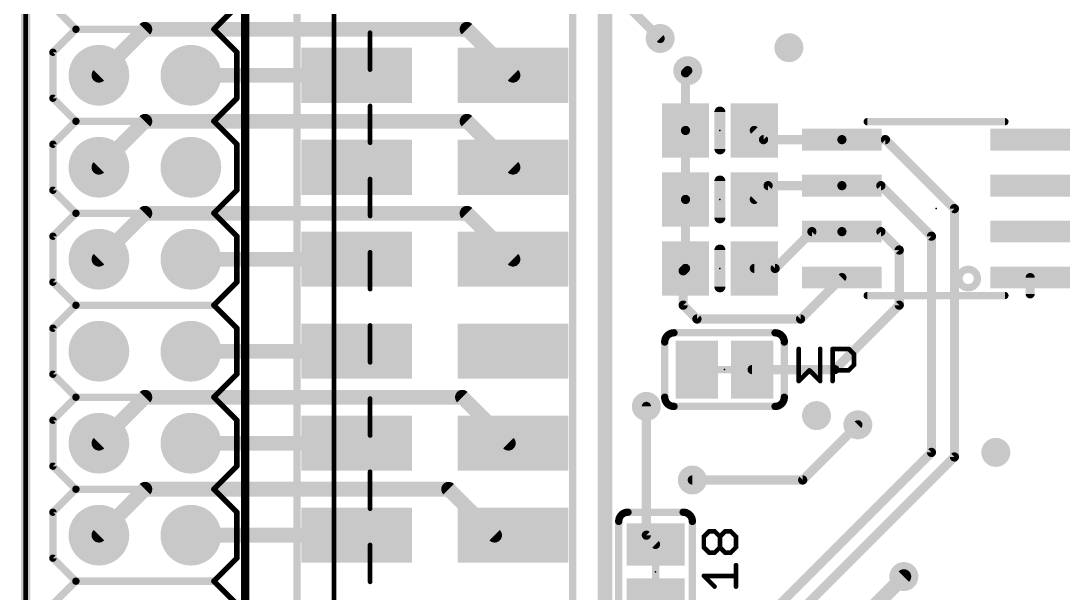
# Model space of a CAD drawing. Extents: x -0.1 to 56.3, y -0.6 to 85.1.
# Drawn here: x -0.13 to 28.85, y 54.92 to 70.71 of the extents above; entities that cross this region are included whole.
import ezdxf

# ---------------------------------------------------------------- set-up
doc = ezdxf.new("R2010")
doc.units = 0
for name, color, linetype in [('1', 12, 'CONTINUOUS'), ('17', 110, 'CONTINUOUS'), ('18', 110, 'CONTINUOUS'), ('21', 40, 'CONTINUOUS'), ('22', 6, 'CONTINUOUS'), ('23', 53, 'CONTINUOUS'), ('52', 253, 'CONTINUOUS')]:
    doc.layers.add(name, color=color, linetype=linetype)

# ---------------------------------------------------------------- blocks, each defined once
blk = doc.blocks.new('RECT')
blk.add_solid([(-0.5, -0.5), (0.5, -0.5), (-0.5, 0.5), (0.5, 0.5)])
blk = doc.blocks.new('ROUNDP')
at = {"const_width": 0.5}
blk.add_lwpolyline([(0, -0.25, 1), (0, 0.25, 1), (0, -0.25)], format="xyb", dxfattribs=at)
blk = doc.blocks.new('ROUNDV')
at = {"const_width": 0.5}
blk.add_lwpolyline([(0, -0.25, 1), (0, 0.25, 1), (0, -0.25)], format="xyb", dxfattribs=at)

msp = doc.modelspace()

# ---------------------------------------------------------------- linework, layer by layer
at = {"layer": '1'}
for points, const_width in [([(0, 0), (0, 84.963)], 0.254), ([(16.002, 73.533), (16.002, 48.072)], 0.4064), ([(17.526, 70.231), (16.637, 71.12)], 0.254), ([(2.025, 69.215), (3.295, 70.485)], 0.4064), ([(3.295, 70.485), (12.192, 70.485)], 0.4064), ([(12.192, 70.485), (13.462, 69.215)], 0.4064), ([(4.565, 69.215), (9.144, 69.215)], 0.4064), ([(18.227, 69.281), (18.288, 69.342)], 0.254), ([(18.227, 67.691), (18.227, 69.281)], 0.254), ([(2.025, 66.675), (3.295, 67.945)], 0.4064), ([(3.295, 67.945), (12.192, 67.945)], 0.4064), ([(12.192, 67.945), (13.462, 66.675)], 0.4064), ([(18.227, 67.691), (18.227, 65.786)], 0.254), ([(20.381, 67.437), (20.127, 67.691)], 0.254), ([(22.546, 67.437), (20.381, 67.437)], 0.254), ([(22.546, 67.437), (23.749, 67.437)], 0.254), ([(23.749, 67.437), (25.654, 65.532)], 0.254), ([(20.508, 66.167), (20.127, 65.786)], 0.254), ([(22.546, 66.167), (20.508, 66.167)], 0.254), ([(22.546, 66.167), (23.622, 66.167)], 0.254), ([(23.622, 66.167), (25.019, 64.77)], 0.254), ([(18.227, 63.881), (18.227, 65.786)], 0.254), ([(2.025, 64.135), (3.295, 65.405)], 0.4064), ([(3.295, 65.405), (12.192, 65.405)], 0.4064), ([(12.192, 65.405), (13.462, 64.135)], 0.4064), ([(25.654, 65.532), (25.654, 58.674)], 0.254), ([(20.701, 63.881), (21.717, 64.897)], 0.254), ([(21.717, 64.897), (22.546, 64.897)], 0.254), ([(22.546, 64.897), (23.622, 64.897)], 0.254), ([(23.622, 64.897), (24.13, 64.389)], 0.254), ([(25.019, 64.77), (25.019, 58.801)], 0.254), ([(4.565, 64.135), (9.144, 64.135)], 0.4064), ([(24.13, 64.389), (24.13, 62.865)], 0.254), ([(18.161, 63.815), (18.227, 63.881)], 0.254), ([(18.161, 62.865), (18.161, 63.815)], 0.254), ([(20.127, 63.881), (20.701, 63.881)], 0.254), ([(22.546, 63.627), (21.403, 62.484)], 0.254), ([(27.746, 63.179), (27.746, 63.627)], 0.254), ([(18.542, 62.484), (18.161, 62.865)], 0.254), ([(24.13, 62.865), (22.352, 61.087)], 0.254), ([(21.403, 62.484), (18.542, 62.484)], 0.254), ([(4.565, 61.595), (9.144, 61.595)], 0.4064), ([(22.352, 61.087), (20.066, 61.087)], 0.254), ([(2.025, 59.055), (3.295, 60.325)], 0.4064), ([(3.295, 60.325), (12.065, 60.325)], 0.4064), ([(12.065, 60.325), (13.335, 59.055)], 0.4064), ([(17.145, 60.071), (17.145, 56.515)], 0.254), ([(22.987, 59.563), (21.463, 58.039)], 0.254), ([(4.565, 59.055), (9.144, 59.055)], 0.4064), ([(13.335, 59.055), (13.462, 59.055)], 0.4064), ([(25.019, 58.801), (18.923, 52.705)], 0.254), ([(25.654, 58.674), (20.447, 53.467)], 0.254), ([(2.025, 56.515), (3.295, 57.785)], 0.4064), ([(3.295, 57.785), (11.684, 57.785)], 0.4064), ([(11.684, 57.785), (12.954, 56.515)], 0.4064), ([(21.463, 58.039), (18.415, 58.039)], 0.254), ([(4.565, 56.515), (9.144, 56.515)], 0.4064), ([(12.954, 56.515), (13.462, 56.515)], 0.4064), ([(17.145, 56.515), (17.399, 56.261)], 0.254), ([(24.257, 55.372), (23.368, 54.483)], 0.4064)]:
    msp.add_lwpolyline(points, dxfattribs=dict(at, const_width=const_width))
for points, const_width in [([(3.295, 70.5866, 1), (3.295, 70.3834)], 0.2032), ([(3.3668, 70.4132, 1), (3.2232, 70.5568)], 0.2032), ([(12.2638, 70.5568, 1), (12.1202, 70.4132)], 0.2032), ([(12.192, 70.3834, 1), (12.192, 70.5866)], 0.2032), ([(17.4811, 70.1861, 1), (17.5709, 70.2759)], 0.127), ([(1.9532, 69.2868, 1), (2.0968, 69.1432)], 0.2032), ([(4.565, 69.3166, 1), (4.565, 69.1134)], 0.2032), ([(9.144, 69.1134, 1), (9.144, 69.3166)], 0.2032), ([(13.3902, 69.1432, 1), (13.5338, 69.2868)], 0.2032), ([(18.2905, 69.281, 1), (18.1635, 69.281)], 0.127), ([(18.1821, 69.3259, 1), (18.2719, 69.2361)], 0.127), ([(18.3329, 69.2971, 1), (18.2431, 69.3869)], 0.127), ([(3.295, 68.0466, 1), (3.295, 67.8434)], 0.2032), ([(3.3668, 67.8732, 1), (3.2232, 68.0168)], 0.2032), ([(12.2638, 68.0168, 1), (12.1202, 67.8732)], 0.2032), ([(12.192, 67.8434, 1), (12.192, 68.0466)], 0.2032), ([(18.2905, 67.691, 1), (18.1635, 67.691)], 0.127), ([(20.1719, 67.7359, 1), (20.0821, 67.6461)], 0.127), ([(18.1635, 67.691, 1), (18.2905, 67.691)], 0.127), ([(20.381, 67.5005, 1), (20.381, 67.3735)], 0.127), ([(20.3361, 67.3921, 1), (20.4259, 67.4819)], 0.127), ([(22.546, 67.5005, 1), (22.546, 67.3735)], 0.127), ([(22.546, 67.3735, 1), (22.546, 67.5005)], 0.127), ([(23.7939, 67.4819, 1), (23.7041, 67.3921)], 0.127), ([(23.749, 67.3735, 1), (23.749, 67.5005)], 0.127), ([(1.9532, 66.7468, 1), (2.0968, 66.6032)], 0.2032), ([(13.3902, 66.6032, 1), (13.5338, 66.7468)], 0.2032), ([(20.508, 66.2305, 1), (20.508, 66.1035)], 0.127), ([(20.5529, 66.1221, 1), (20.4631, 66.2119)], 0.127), ([(22.546, 66.2305, 1), (22.546, 66.1035)], 0.127), ([(22.546, 66.1035, 1), (22.546, 66.2305)], 0.127), ([(23.6669, 66.2119, 1), (23.5771, 66.1221)], 0.127), ([(23.622, 66.1035, 1), (23.622, 66.2305)], 0.127), ([(18.2905, 65.786, 1), (18.1635, 65.786)], 0.127), ([(18.1635, 65.786, 1), (18.2905, 65.786)], 0.127), ([(20.0821, 65.8309, 1), (20.1719, 65.7411)], 0.127), ([(3.295, 65.5066, 1), (3.295, 65.3034)], 0.2032), ([(3.3668, 65.3332, 1), (3.2232, 65.4768)], 0.2032), ([(12.2638, 65.4768, 1), (12.1202, 65.3332)], 0.2032), ([(12.192, 65.3034, 1), (12.192, 65.5066)], 0.2032), ([(25.7175, 65.532, 1), (25.5905, 65.532)], 0.127), ([(25.6091, 65.4871, 1), (25.6989, 65.5769)], 0.127), ([(21.717, 64.9605, 1), (21.717, 64.8335)], 0.127), ([(21.7619, 64.8521, 1), (21.6721, 64.9419)], 0.127), ([(22.546, 64.9605, 1), (22.546, 64.8335)], 0.127), ([(22.546, 64.8335, 1), (22.546, 64.9605)], 0.127), ([(23.6669, 64.9419, 1), (23.5771, 64.8521)], 0.127), ([(23.622, 64.8335, 1), (23.622, 64.9605)], 0.127), ([(25.0825, 64.77, 1), (24.9555, 64.77)], 0.127), ([(24.9741, 64.7251, 1), (25.0639, 64.8149)], 0.127), ([(4.565, 64.2366, 1), (4.565, 64.0334)], 0.2032), ([(9.144, 64.0334, 1), (9.144, 64.2366)], 0.2032), ([(24.1935, 64.389, 1), (24.0665, 64.389)], 0.127), ([(24.0851, 64.3441, 1), (24.1749, 64.4339)], 0.127), ([(1.9532, 64.2068, 1), (2.0968, 64.0632)], 0.2032), ([(13.3902, 64.0632, 1), (13.5338, 64.2068)], 0.2032), ([(18.2245, 63.815, 1), (18.0975, 63.815)], 0.127), ([(18.1161, 63.8599, 1), (18.2059, 63.7701)], 0.127), ([(18.1635, 63.881, 1), (18.2905, 63.881)], 0.127), ([(18.2719, 63.8361, 1), (18.1821, 63.9259)], 0.127), ([(20.127, 63.9445, 1), (20.127, 63.8175)], 0.127), ([(20.6561, 63.9259, 1), (20.7459, 63.8361)], 0.127), ([(20.701, 63.8175, 1), (20.701, 63.9445)], 0.127), ([(22.5909, 63.5821, 1), (22.5011, 63.6719)], 0.127), ([(27.8095, 63.627, 1), (27.6825, 63.627)], 0.127), ([(27.6825, 63.179, 1), (27.8095, 63.179)], 0.127), ([(18.2059, 62.9099, 1), (18.1161, 62.8201)], 0.127), ([(18.0975, 62.865, 1), (18.2245, 62.865)], 0.127), ([(24.0665, 62.865, 1), (24.1935, 62.865)], 0.127), ([(24.1749, 62.8201, 1), (24.0851, 62.9099)], 0.127), ([(18.542, 62.5475, 1), (18.542, 62.4205)], 0.127), ([(18.4971, 62.4391, 1), (18.5869, 62.5289)], 0.127), ([(21.3581, 62.5289, 1), (21.4479, 62.4391)], 0.127), ([(21.403, 62.4205, 1), (21.403, 62.5475)], 0.127), ([(4.565, 61.6966, 1), (4.565, 61.4934)], 0.2032), ([(9.144, 61.4934, 1), (9.144, 61.6966)], 0.2032), ([(20.066, 61.1505, 1), (20.066, 61.0235)], 0.127), ([(22.3071, 61.1319, 1), (22.3969, 61.0421)], 0.127), ([(22.352, 61.0235, 1), (22.352, 61.1505)], 0.127), ([(3.295, 60.4266, 1), (3.295, 60.2234)], 0.2032), ([(3.3668, 60.2532, 1), (3.2232, 60.3968)], 0.2032), ([(12.1368, 60.3968, 1), (11.9932, 60.2532)], 0.2032), ([(12.065, 60.2234, 1), (12.065, 60.4266)], 0.2032), ([(17.2085, 60.071, 1), (17.0815, 60.071)], 0.127), ([(23.0319, 59.5181, 1), (22.9421, 59.6079)], 0.127), ([(1.9532, 59.1268, 1), (2.0968, 58.9832)], 0.2032), ([(4.565, 59.1566, 1), (4.565, 58.9534)], 0.2032), ([(9.144, 58.9534, 1), (9.144, 59.1566)], 0.2032), ([(13.335, 59.1566, 1), (13.335, 58.9534)], 0.2032), ([(13.2632, 58.9832, 1), (13.4068, 59.1268)], 0.2032), ([(13.462, 58.9534, 1), (13.462, 59.1566)], 0.2032), ([(24.9555, 58.801, 1), (25.0825, 58.801)], 0.127), ([(25.0639, 58.7561, 1), (24.9741, 58.8459)], 0.127), ([(25.5905, 58.674, 1), (25.7175, 58.674)], 0.127), ([(25.6989, 58.6291, 1), (25.6091, 58.7189)], 0.127), ([(3.295, 57.8866, 1), (3.295, 57.6834)], 0.2032), ([(3.3668, 57.7132, 1), (3.2232, 57.8568)], 0.2032), ([(11.7558, 57.8568, 1), (11.6122, 57.7132)], 0.2032), ([(11.684, 57.6834, 1), (11.684, 57.8866)], 0.2032), ([(18.415, 58.1025, 1), (18.415, 57.9755)], 0.127), ([(21.4181, 58.0839, 1), (21.5079, 57.9941)], 0.127), ([(21.463, 57.9755, 1), (21.463, 58.1025)], 0.127), ([(1.9532, 56.5868, 1), (2.0968, 56.4432)], 0.2032), ([(4.565, 56.6166, 1), (4.565, 56.4134)], 0.2032), ([(9.144, 56.4134, 1), (9.144, 56.6166)], 0.2032), ([(12.954, 56.6166, 1), (12.954, 56.4134)], 0.2032), ([(12.8822, 56.4432, 1), (13.0258, 56.5868)], 0.2032), ([(13.462, 56.4134, 1), (13.462, 56.6166)], 0.2032), ([(17.1899, 56.5599, 1), (17.1001, 56.4701)], 0.127), ([(17.0815, 56.515, 1), (17.2085, 56.515)], 0.127), ([(17.3541, 56.2161, 1), (17.4439, 56.3059)], 0.127), ([(24.3288, 55.3002, 1), (24.1852, 55.4438)], 0.2032)]:
    msp.add_lwpolyline(points, format="xyb", dxfattribs=dict(at, const_width=const_width))
at = {"layer": '21'}
for points, const_width in [([(15.113, 78.105), (15.113, 27.305)], 0.2032), ([(7.493, 27.305), (7.493, 75.565)], 0.2032), ([(19.177, 67.183), (19.177, 68.199)], 0.3048), ([(23.246, 67.932), (27.046, 67.932)], 0.2032), ([(19.177, 65.278), (19.177, 66.294)], 0.3048), ([(19.177, 63.373), (19.177, 64.389)], 0.3048), ([(27.046, 63.132), (23.246, 63.132)], 0.2032), ([(17.907, 62.103), (20.701, 62.103)], 0.2032), ([(17.653, 60.325), (17.653, 61.849)], 0.2032), ([(20.955, 60.325), (20.955, 61.849)], 0.2032), ([(21.353, 61.6593), (21.353, 60.7695)], 0.127), ([(21.9462, 60.7695), (21.9462, 61.6593)], 0.127), ([(22.2885, 60.7695), (22.2885, 61.6593)], 0.127), ([(22.2885, 61.6593), (22.7334, 61.6593)], 0.127), ([(22.7334, 61.6593), (22.8817, 61.511)], 0.127), ([(22.8817, 61.511), (22.8817, 61.2144)], 0.127), ([(22.8817, 61.2144), (22.7334, 61.0661)], 0.127), ([(21.353, 60.7695), (21.6496, 61.0661)], 0.127), ([(21.6496, 61.0661), (21.9462, 60.7695)], 0.127), ([(22.7334, 61.0661), (22.2885, 61.0661)], 0.127), ([(20.701, 60.071), (17.907, 60.071)], 0.2032), ([(16.637, 57.15), (18.161, 57.15)], 0.2032), ([(16.383, 54.102), (16.383, 56.896)], 0.2032), ([(18.415, 56.896), (18.415, 54.102)], 0.2032), ([(18.7317, 56.4751), (18.88, 56.6234)], 0.127), ([(18.7317, 56.1786), (18.7317, 56.4751)], 0.127), ([(18.88, 56.6234), (19.0283, 56.6234)], 0.127), ([(19.0283, 56.6234), (19.1766, 56.4751)], 0.127), ([(19.1766, 56.4751), (19.3249, 56.6234)], 0.127), ([(19.1766, 56.1786), (19.1766, 56.4751)], 0.127), ([(19.3249, 56.6234), (19.4732, 56.6234)], 0.127), ([(19.4732, 56.6234), (19.6215, 56.4751)], 0.127), ([(19.6215, 56.4751), (19.6215, 56.1786)], 0.127), ([(18.88, 56.0303), (18.7317, 56.1786)], 0.127), ([(19.1766, 56.1786), (19.0283, 56.0303)], 0.127), ([(19.3249, 56.0303), (19.1766, 56.1786)], 0.127), ([(19.6215, 56.1786), (19.4732, 56.0303)], 0.127), ([(19.0283, 56.0303), (18.88, 56.0303)], 0.127), ([(19.4732, 56.0303), (19.3249, 56.0303)], 0.127), ([(19.6215, 55.0947), (19.6215, 55.6879)], 0.127), ([(19.0283, 55.0947), (18.7317, 55.3913)], 0.127), ([(18.7317, 55.3913), (19.6215, 55.3913)], 0.127)]:
    msp.add_lwpolyline(points, dxfattribs=dict(at, const_width=const_width))
for points, const_width in [([(19.2532, 68.199, 1), (19.1008, 68.199)], 0.1524), ([(23.246, 67.9828, 1), (23.246, 67.8812)], 0.1016), ([(27.046, 67.8812, 1), (27.046, 67.9828)], 0.1016), ([(19.1008, 67.183, 1), (19.2532, 67.183)], 0.1524), ([(19.2532, 66.294, 1), (19.1008, 66.294)], 0.1524), ([(19.1008, 65.278, 1), (19.2532, 65.278)], 0.1524), ([(19.2532, 64.389, 1), (19.1008, 64.389)], 0.1524), ([(26.035, 63.3476, 1), (26.035, 63.8556, 1), (26.035, 63.3476)], 0.2032), ([(19.1008, 63.373, 1), (19.2532, 63.373)], 0.1524), ([(23.246, 63.1828, 1), (23.246, 63.0812)], 0.1016), ([(27.046, 63.0812, 1), (27.046, 63.1828)], 0.1016), ([(17.907, 62.103, 0.4142), (17.653, 61.849)], 0.2032), ([(17.907, 62.1538, 1), (17.907, 62.0522)], 0.1016), ([(17.907, 62.0522, 1), (17.907, 62.1538)], 0.1016), ([(20.955, 61.849, 0.4142), (20.701, 62.103)], 0.2032), ([(20.701, 62.1538, 1), (20.701, 62.0522)], 0.1016), ([(20.701, 62.0522, 1), (20.701, 62.1538)], 0.1016), ([(17.7038, 61.849, 1), (17.6022, 61.849)], 0.1016), ([(17.6022, 61.849, 1), (17.7038, 61.849)], 0.1016), ([(21.0058, 61.849, 1), (20.9042, 61.849)], 0.1016), ([(20.9042, 61.849, 1), (21.0058, 61.849)], 0.1016), ([(21.3847, 61.6593, 1), (21.3212, 61.6593)], 0.0635), ([(21.9779, 61.6593, 1), (21.9144, 61.6593)], 0.0635), ([(22.3203, 61.6593, 1), (22.2568, 61.6593)], 0.0635), ([(22.2885, 61.691, 1), (22.2885, 61.6275)], 0.0635), ([(22.7558, 61.6817, 1), (22.7109, 61.6368)], 0.0635), ([(22.7334, 61.6275, 1), (22.7334, 61.691)], 0.0635), ([(22.9134, 61.511, 1), (22.8499, 61.511)], 0.0635), ([(22.8592, 61.4885, 1), (22.9041, 61.5334)], 0.0635), ([(22.8499, 61.2144, 1), (22.9134, 61.2144)], 0.0635), ([(22.9041, 61.1919, 1), (22.8592, 61.2368)], 0.0635), ([(21.672, 61.0885, 1), (21.6271, 61.0436)], 0.0635), ([(21.672, 61.0436, 1), (21.6271, 61.0885)], 0.0635), ([(22.2885, 61.0978, 1), (22.2885, 61.0343)], 0.0635), ([(22.7109, 61.0885, 1), (22.7558, 61.0436)], 0.0635), ([(22.7334, 61.0343, 1), (22.7334, 61.0978)], 0.0635), ([(21.3305, 60.792, 1), (21.3754, 60.747)], 0.0635), ([(21.3212, 60.7695, 1), (21.3847, 60.7695)], 0.0635), ([(21.9144, 60.7695, 1), (21.9779, 60.7695)], 0.0635), ([(21.9237, 60.747, 1), (21.9686, 60.792)], 0.0635), ([(22.2568, 60.7695, 1), (22.3203, 60.7695)], 0.0635), ([(17.653, 60.325, 0.4142), (17.907, 60.071)], 0.2032), ([(17.7038, 60.325, 1), (17.6022, 60.325)], 0.1016), ([(17.6022, 60.325, 1), (17.7038, 60.325)], 0.1016), ([(20.701, 60.071, 0.4142), (20.955, 60.325)], 0.2032), ([(21.0058, 60.325, 1), (20.9042, 60.325)], 0.1016), ([(20.9042, 60.325, 1), (21.0058, 60.325)], 0.1016), ([(17.907, 60.1218, 1), (17.907, 60.0202)], 0.1016), ([(17.907, 60.0202, 1), (17.907, 60.1218)], 0.1016), ([(20.701, 60.1218, 1), (20.701, 60.0202)], 0.1016), ([(20.701, 60.0202, 1), (20.701, 60.1218)], 0.1016), ([(16.637, 57.15, 0.4142), (16.383, 56.896)], 0.2032), ([(16.637, 57.2008, 1), (16.637, 57.0992)], 0.1016), ([(16.637, 57.0992, 1), (16.637, 57.2008)], 0.1016), ([(18.415, 56.896, 0.4142), (18.161, 57.15)], 0.2032), ([(18.161, 57.2008, 1), (18.161, 57.0992)], 0.1016), ([(18.161, 57.0992, 1), (18.161, 57.2008)], 0.1016), ([(16.4338, 56.896, 1), (16.3322, 56.896)], 0.1016), ([(16.3322, 56.896, 1), (16.4338, 56.896)], 0.1016), ([(18.4658, 56.896, 1), (18.3642, 56.896)], 0.1016), ([(18.3642, 56.896, 1), (18.4658, 56.896)], 0.1016), ([(18.7635, 56.4751, 1), (18.7, 56.4751)], 0.0635), ([(18.7093, 56.4976, 1), (18.7542, 56.4527)], 0.0635), ([(18.88, 56.6552, 1), (18.88, 56.5917)], 0.0635), ([(18.9025, 56.601, 1), (18.8576, 56.6459)], 0.0635), ([(19.0508, 56.6459, 1), (19.0059, 56.601)], 0.0635), ([(19.0283, 56.5917, 1), (19.0283, 56.6552)], 0.0635), ([(19.2084, 56.4751, 1), (19.1449, 56.4751)], 0.0635), ([(19.1542, 56.4976, 1), (19.1991, 56.4527)], 0.0635), ([(19.1542, 56.4527, 1), (19.1991, 56.4976)], 0.0635), ([(19.3249, 56.6552, 1), (19.3249, 56.5917)], 0.0635), ([(19.3474, 56.601, 1), (19.3025, 56.6459)], 0.0635), ([(19.4957, 56.6459, 1), (19.4508, 56.601)], 0.0635), ([(19.4732, 56.5917, 1), (19.4732, 56.6552)], 0.0635), ([(19.6532, 56.4751, 1), (19.5898, 56.4751)], 0.0635), ([(19.599, 56.4527, 1), (19.644, 56.4976)], 0.0635), ([(18.7, 56.1786, 1), (18.7635, 56.1786)], 0.0635), ([(18.7542, 56.201, 1), (18.7093, 56.1561)], 0.0635), ([(19.1991, 56.201, 1), (19.1542, 56.1561)], 0.0635), ([(19.1449, 56.1786, 1), (19.2084, 56.1786)], 0.0635), ([(19.1991, 56.1561, 1), (19.1542, 56.201)], 0.0635), ([(19.5898, 56.1786, 1), (19.6532, 56.1786)], 0.0635), ([(19.644, 56.1561, 1), (19.599, 56.201)], 0.0635), ([(18.88, 56.062, 1), (18.88, 55.9985)], 0.0635), ([(18.8576, 56.0078, 1), (18.9025, 56.0527)], 0.0635), ([(19.0059, 56.0527, 1), (19.0508, 56.0078)], 0.0635), ([(19.0283, 55.9985, 1), (19.0283, 56.062)], 0.0635), ([(19.3249, 56.062, 1), (19.3249, 55.9985)], 0.0635), ([(19.3025, 56.0078, 1), (19.3474, 56.0527)], 0.0635), ([(19.4508, 56.0527, 1), (19.4957, 56.0078)], 0.0635), ([(19.4732, 55.9985, 1), (19.4732, 56.062)], 0.0635), ([(19.6532, 55.6879, 1), (19.5898, 55.6879)], 0.0635), ([(18.7317, 55.4231, 1), (18.7317, 55.3596)], 0.0635), ([(18.7542, 55.4138, 1), (18.7093, 55.3689)], 0.0635), ([(19.6215, 55.3596, 1), (19.6215, 55.4231)], 0.0635), ([(19.0059, 55.0723, 1), (19.0508, 55.1172)], 0.0635), ([(19.5898, 55.0947, 1), (19.6532, 55.0947)], 0.0635)]:
    msp.add_lwpolyline(points, format="xyb", dxfattribs=dict(at, const_width=const_width))
at = {"layer": '22'}
for points, const_width in [([(6.015, 77.212), (6.015, 7.812)], 0.127), ([(0.755, 71.12), (1.39, 70.485)], 0.2032), ([(5.835, 71.12), (5.2, 70.485)], 0.1524), ([(1.39, 70.485), (0.755, 69.85)], 0.2032), ([(1.39, 70.485), (5.2, 70.485)], 0.2032), ([(5.2, 70.485), (5.835, 69.85)], 0.1524), ([(0.755, 69.85), (0.755, 68.58)], 0.2032), ([(5.835, 69.85), (5.835, 68.58)], 0.1524), ([(0.755, 68.58), (1.39, 67.945)], 0.2032), ([(5.835, 68.58), (5.2, 67.945)], 0.1524), ([(1.39, 67.945), (0.755, 67.31)], 0.2032), ([(1.39, 67.945), (5.2, 67.945)], 0.2032), ([(5.2, 67.945), (5.835, 67.31)], 0.1524), ([(0.755, 67.31), (0.755, 66.04)], 0.2032), ([(5.835, 67.31), (5.835, 66.04)], 0.1524), ([(0.755, 66.04), (1.39, 65.405)], 0.2032), ([(5.835, 66.04), (5.2, 65.405)], 0.1524), ([(1.39, 65.405), (0.755, 64.77)], 0.2032), ([(1.39, 65.405), (5.2, 65.405)], 0.2032), ([(5.2, 65.405), (5.835, 64.77)], 0.1524), ([(0.755, 64.77), (0.755, 63.5)], 0.2032), ([(5.835, 64.77), (5.835, 63.5)], 0.1524), ([(0.755, 63.5), (1.39, 62.865)], 0.2032), ([(5.835, 63.5), (5.2, 62.865)], 0.1524), ([(1.39, 62.865), (0.755, 62.23)], 0.2032), ([(1.39, 62.865), (5.2, 62.865)], 0.2032), ([(5.2, 62.865), (5.835, 62.23)], 0.1524), ([(0.755, 62.23), (0.755, 60.96)], 0.2032), ([(5.835, 60.96), (5.835, 62.23)], 0.1524), ([(0.755, 60.96), (1.39, 60.325)], 0.2032), ([(5.2, 60.325), (5.835, 60.96)], 0.1524), ([(1.39, 60.325), (0.755, 59.69)], 0.2032), ([(1.39, 60.325), (5.2, 60.325)], 0.2032), ([(5.2, 60.325), (5.835, 59.69)], 0.1524), ([(0.755, 59.69), (0.755, 58.42)], 0.2032), ([(5.835, 58.42), (5.835, 59.69)], 0.1524), ([(0.755, 58.42), (1.39, 57.785)], 0.2032), ([(5.2, 57.785), (5.835, 58.42)], 0.1524), ([(1.39, 57.785), (0.755, 57.15)], 0.2032), ([(1.39, 57.785), (5.2, 57.785)], 0.2032), ([(5.2, 57.785), (5.835, 57.15)], 0.1524), ([(0.755, 57.15), (0.755, 55.88)], 0.2032), ([(5.835, 55.88), (5.835, 57.15)], 0.1524), ([(0.755, 55.88), (1.39, 55.245)], 0.2032), ([(5.2, 55.245), (5.835, 55.88)], 0.1524), ([(1.39, 55.245), (0.755, 54.61)], 0.2032), ([(1.39, 55.245), (5.2, 55.245)], 0.2032), ([(5.2, 55.245), (5.835, 54.61)], 0.1524)]:
    msp.add_lwpolyline(points, dxfattribs=dict(at, const_width=const_width))
for points, const_width in [([(1.39, 70.5358, 1), (1.39, 70.4342)], 0.1016), ([(1.4259, 70.4491, 1), (1.3541, 70.5209)], 0.1016), ([(1.3541, 70.4491, 1), (1.4259, 70.5209)], 0.1016), ([(5.2269, 70.5119, 1), (5.1731, 70.4581)], 0.0762), ([(5.1731, 70.5119, 1), (5.2269, 70.4581)], 0.0762), ([(5.2, 70.4342, 1), (5.2, 70.5358)], 0.1016), ([(0.8058, 69.85, 1), (0.7042, 69.85)], 0.1016), ([(0.7191, 69.8859, 1), (0.7909, 69.8141)], 0.1016), ([(5.8731, 69.85, 1), (5.7969, 69.85)], 0.0762), ([(5.8081, 69.8231, 1), (5.8619, 69.8769)], 0.0762), ([(0.7909, 68.6159, 1), (0.7191, 68.5441)], 0.1016), ([(0.7042, 68.58, 1), (0.8058, 68.58)], 0.1016), ([(5.7969, 68.58, 1), (5.8731, 68.58)], 0.0762), ([(5.8619, 68.5531, 1), (5.8081, 68.6069)], 0.0762), ([(1.39, 67.9958, 1), (1.39, 67.8942)], 0.1016), ([(1.4259, 67.9091, 1), (1.3541, 67.9809)], 0.1016), ([(1.3541, 67.9091, 1), (1.4259, 67.9809)], 0.1016), ([(5.2269, 67.9719, 1), (5.1731, 67.9181)], 0.0762), ([(5.1731, 67.9719, 1), (5.2269, 67.9181)], 0.0762), ([(5.2, 67.8942, 1), (5.2, 67.9958)], 0.1016), ([(0.8058, 67.31, 1), (0.7042, 67.31)], 0.1016), ([(0.7191, 67.3459, 1), (0.7909, 67.2741)], 0.1016), ([(5.8731, 67.31, 1), (5.7969, 67.31)], 0.0762), ([(5.8081, 67.2831, 1), (5.8619, 67.3369)], 0.0762), ([(0.7909, 66.0759, 1), (0.7191, 66.0041)], 0.1016), ([(0.7042, 66.04, 1), (0.8058, 66.04)], 0.1016), ([(5.7969, 66.04, 1), (5.8731, 66.04)], 0.0762), ([(5.8619, 66.0131, 1), (5.8081, 66.0669)], 0.0762), ([(1.39, 65.4558, 1), (1.39, 65.3542)], 0.1016), ([(1.4259, 65.3691, 1), (1.3541, 65.4409)], 0.1016), ([(1.3541, 65.3691, 1), (1.4259, 65.4409)], 0.1016), ([(5.2269, 65.4319, 1), (5.1731, 65.3781)], 0.0762), ([(5.2, 65.3542, 1), (5.2, 65.4558)], 0.1016), ([(5.1731, 65.4319, 1), (5.2269, 65.3781)], 0.0762), ([(0.8058, 64.77, 1), (0.7042, 64.77)], 0.1016), ([(0.7191, 64.8059, 1), (0.7909, 64.7341)], 0.1016), ([(5.8731, 64.77, 1), (5.7969, 64.77)], 0.0762), ([(5.8081, 64.7431, 1), (5.8619, 64.7969)], 0.0762), ([(0.7909, 63.5359, 1), (0.7191, 63.4641)], 0.1016), ([(0.7042, 63.5, 1), (0.8058, 63.5)], 0.1016), ([(5.7969, 63.5, 1), (5.8731, 63.5)], 0.0762), ([(5.8619, 63.4731, 1), (5.8081, 63.5269)], 0.0762), ([(1.39, 62.9158, 1), (1.39, 62.8142)], 0.1016), ([(1.4259, 62.8291, 1), (1.3541, 62.9009)], 0.1016), ([(1.3541, 62.8291, 1), (1.4259, 62.9009)], 0.1016), ([(5.2269, 62.8919, 1), (5.1731, 62.8381)], 0.0762), ([(5.1731, 62.8919, 1), (5.2269, 62.8381)], 0.0762), ([(5.2, 62.8142, 1), (5.2, 62.9158)], 0.1016), ([(0.8058, 62.23, 1), (0.7042, 62.23)], 0.1016), ([(0.7191, 62.2659, 1), (0.7909, 62.1941)], 0.1016), ([(5.8731, 62.23, 1), (5.7969, 62.23)], 0.0762), ([(5.8081, 62.2031, 1), (5.8619, 62.2569)], 0.0762), ([(0.7909, 60.9959, 1), (0.7191, 60.9241)], 0.1016), ([(0.7042, 60.96, 1), (0.8058, 60.96)], 0.1016), ([(5.7969, 60.96, 1), (5.8731, 60.96)], 0.0762), ([(5.8619, 60.9331, 1), (5.8081, 60.9869)], 0.0762), ([(1.39, 60.3758, 1), (1.39, 60.2742)], 0.1016), ([(1.4259, 60.2891, 1), (1.3541, 60.3609)], 0.1016), ([(1.3541, 60.2891, 1), (1.4259, 60.3609)], 0.1016), ([(5.2269, 60.3519, 1), (5.1731, 60.2981)], 0.0762), ([(5.1731, 60.3519, 1), (5.2269, 60.2981)], 0.0762), ([(5.2, 60.2742, 1), (5.2, 60.3758)], 0.1016), ([(0.8058, 59.69, 1), (0.7042, 59.69)], 0.1016), ([(0.7191, 59.7259, 1), (0.7909, 59.6541)], 0.1016), ([(5.8731, 59.69, 1), (5.7969, 59.69)], 0.0762), ([(5.8081, 59.6631, 1), (5.8619, 59.7169)], 0.0762), ([(0.7909, 58.4559, 1), (0.7191, 58.3841)], 0.1016), ([(0.7042, 58.42, 1), (0.8058, 58.42)], 0.1016), ([(5.7969, 58.42, 1), (5.8731, 58.42)], 0.0762), ([(5.8619, 58.3931, 1), (5.8081, 58.4469)], 0.0762), ([(1.39, 57.8358, 1), (1.39, 57.7342)], 0.1016), ([(1.4259, 57.7491, 1), (1.3541, 57.8209)], 0.1016), ([(1.3541, 57.7491, 1), (1.4259, 57.8209)], 0.1016), ([(5.2269, 57.8119, 1), (5.1731, 57.7581)], 0.0762), ([(5.1731, 57.8119, 1), (5.2269, 57.7581)], 0.0762), ([(5.2, 57.7342, 1), (5.2, 57.8358)], 0.1016), ([(0.8058, 57.15, 1), (0.7042, 57.15)], 0.1016), ([(0.7191, 57.1859, 1), (0.7909, 57.1141)], 0.1016), ([(5.8731, 57.15, 1), (5.7969, 57.15)], 0.0762), ([(5.8081, 57.1231, 1), (5.8619, 57.1769)], 0.0762), ([(0.7909, 55.9159, 1), (0.7191, 55.8441)], 0.1016), ([(0.7042, 55.88, 1), (0.8058, 55.88)], 0.1016), ([(5.7969, 55.88, 1), (5.8731, 55.88)], 0.0762), ([(5.8619, 55.8531, 1), (5.8081, 55.9069)], 0.0762), ([(1.39, 55.2958, 1), (1.39, 55.1942)], 0.1016), ([(1.4259, 55.2091, 1), (1.3541, 55.2809)], 0.1016), ([(5.2, 55.1942, 1), (5.2, 55.2958)], 0.1016), ([(1.3541, 55.2091, 1), (1.4259, 55.2809)], 0.1016), ([(5.2269, 55.2719, 1), (5.1731, 55.2181)], 0.0762), ([(5.1731, 55.2719, 1), (5.2269, 55.2181)], 0.0762)]:
    msp.add_lwpolyline(points, format="xyb", dxfattribs=dict(at, const_width=const_width))
at = {"layer": '23'}
for p in [(19.177, 67.691), (19.177, 65.786), (25.146, 65.532), (19.177, 63.881), (19.304, 61.087), (17.399, 55.499)]:
    msp.add_point(p, dxfattribs=at)
at = {"layer": '52', "const_width": 0.127}
for points in [[(0, 84.9122), (0, 0)], [(6.115, 77.112), (6.115, 7.912)], [(8.515, 75.012), (8.515, 15.662)], [(9.515, 70.3906), (9.515, 69.3699)], [(9.515, 68.3699), (9.515, 67.3492)], [(9.515, 66.3492), (9.515, 65.3286)], [(9.515, 64.3286), (9.515, 63.3079)], [(9.515, 62.3079), (9.515, 61.2872)], [(9.515, 60.2872), (9.515, 59.2665)], [(9.515, 58.2665), (9.515, 57.2458)], [(9.515, 56.2458), (9.515, 55.2251)]]:
    msp.add_lwpolyline(points, dxfattribs=at)
at = {"layer": '52', "const_width": 0.0635}
for points in [[(9.5468, 70.3906, 1), (9.4832, 70.3906)], [(9.4832, 69.3699, 1), (9.5468, 69.3699)], [(9.5468, 68.3699, 1), (9.4832, 68.3699)], [(9.4832, 67.3492, 1), (9.5468, 67.3492)], [(9.5468, 66.3492, 1), (9.4832, 66.3492)], [(9.4832, 65.3286, 1), (9.5468, 65.3286)], [(9.5468, 64.3286, 1), (9.4832, 64.3286)], [(9.4832, 63.3079, 1), (9.5468, 63.3079)], [(9.5468, 62.3079, 1), (9.4832, 62.3079)], [(9.4832, 61.2872, 1), (9.5468, 61.2872)], [(9.5468, 60.2872, 1), (9.4832, 60.2872)], [(9.4832, 59.2665, 1), (9.5468, 59.2665)], [(9.5468, 58.2665, 1), (9.4832, 58.2665)], [(9.4832, 57.2458, 1), (9.5468, 57.2458)], [(9.5468, 56.2458, 1), (9.4832, 56.2458)], [(9.4832, 55.2251, 1), (9.5468, 55.2251)]]:
    msp.add_lwpolyline(points, format="xyb", dxfattribs=at)

# ---------------------------------------------------------------- block references
at = {"layer": '1'}
for p, xscale, yscale in [((9.144, 69.215), 3.048, 1.524), ((9.144, 66.675), 3.048, 1.524), ((9.144, 64.135), 3.048, 1.524), ((9.144, 61.595), 3.048, 1.524), ((18.542, 61.087), 1.1684, 1.6002), ((20.066, 61.087), 1.1684, 1.6002), ((19.304, 61.087), 0.635, 0.2032), ((9.144, 59.055), 3.048, 1.524), ((9.144, 56.515), 3.048, 1.524)]:
    msp.add_blockref('RECT', p, dxfattribs=dict(at, xscale=xscale, yscale=yscale))
for p, xscale, yscale, rotation in [((13.462, 69.215), 3.048, 1.524, 180), ((18.227, 67.691), 1.3, 1.5, 180), ((20.127, 67.691), 1.3, 1.5, 180), ((22.546, 67.437), 0.6, 2.2, 90), ((27.746, 67.437), 0.6, 2.2, 90), ((13.462, 66.675), 3.048, 1.524, 180), ((18.227, 65.786), 1.3, 1.5, 180), ((20.127, 65.786), 1.3, 1.5, 180), ((22.546, 66.167), 0.6, 2.2, 90), ((27.746, 66.167), 0.6, 2.2, 90), ((22.546, 64.897), 0.6, 2.2, 90), ((27.746, 64.897), 0.6, 2.2, 90), ((13.462, 64.135), 3.048, 1.524, 180), ((18.227, 63.881), 1.3, 1.5, 180), ((20.127, 63.881), 1.3, 1.5, 180), ((22.546, 63.627), 0.6, 2.2, 90), ((27.746, 63.627), 0.6, 2.2, 90), ((13.462, 61.595), 3.048, 1.524, 180), ((13.462, 59.055), 3.048, 1.524, 180), ((13.462, 56.515), 3.048, 1.524, 180), ((17.399, 56.261), 1.1684, 1.6002, 270), ((17.399, 55.499), 0.635, 0.2032, 270), ((17.399, 54.737), 1.1684, 1.6002, 270)]:
    msp.add_blockref('RECT', p, dxfattribs=dict(at, xscale=xscale, yscale=yscale, rotation=rotation))
at = {"layer": '17', "xscale": 1.6764, "yscale": 1.6764, "rotation": 270}
for p in [(2.025, 69.215), (4.565, 69.215), (2.025, 66.675), (4.565, 66.675), (2.025, 64.135), (4.565, 64.135), (2.025, 61.595), (4.565, 61.595), (2.025, 59.055), (4.565, 59.055), (2.025, 56.515), (4.565, 56.515)]:
    msp.add_blockref('ROUNDP', p, dxfattribs=at)
at = {"layer": '18', "xscale": 0.8001, "yscale": 0.8001}
for p in [(17.526, 70.231), (17.526, 70.231), (21.082, 69.977), (21.082, 69.977), (18.288, 69.342), (18.288, 69.342), (17.145, 60.071), (17.145, 60.071), (21.844, 59.817), (21.844, 59.817), (22.987, 59.563), (22.987, 59.563), (26.797, 58.801), (26.797, 58.801), (18.415, 58.039), (18.415, 58.039), (24.257, 55.372), (24.257, 55.372)]:
    msp.add_blockref('ROUNDV', p, dxfattribs=at)

doc.saveas('drawing.dxf')
